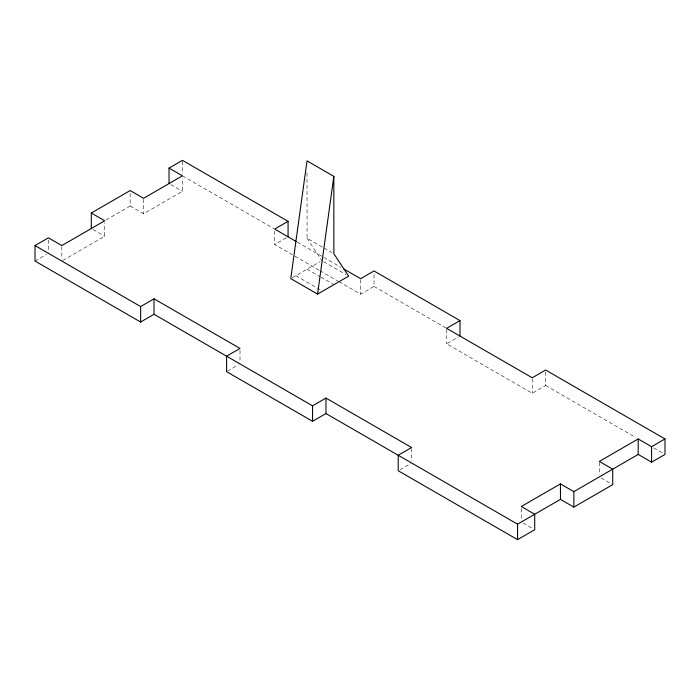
<?xml version="1.0" encoding="UTF-8"?>
<svg xmlns="http://www.w3.org/2000/svg" width="700" height="700" viewBox="0 0 700 700"><rect width="100%" height="100%" fill="white"/><g stroke="black" fill="none" stroke-linecap="round" stroke-linejoin="round"><path stroke-width="0.53" stroke-dasharray="3.5 2.62" d="M35.009 261.047L46.629 254.336M106.111 219.949L130.183 206.036L130.174 190.566M62.746 260.505L104.711 236.25L104.703 222.836M130.183 206.036L143.579 213.771L182.455 191.301L182.446 177.896M319.078 270.183L274.68 244.545L286.283 237.834M292.46 277.637L319.996 261.721M227.491 371.149L238.219 364.954M338.914 281.636L360.64 294.184L374.036 286.44L374.027 271.994M545.633 372.102L545.641 385.507L532.245 393.251L446.609 343.814L458.22 337.102M399.989 469.709L410.716 463.505M307.02 172.865L307.064 238.245L323.146 247.537M324.039 248.045L332.08 252.691M182.446 175.822L273.928 228.638M297.342 242.165L322.849 256.891M323.794 257.434L340.795 267.251M374.036 286.44L445.83 327.889M545.641 385.507L635.863 437.596M653.721 447.912L663.119 453.338M323.689 261.721L345.879 274.531M170.835 184.599L182.455 191.301M320.023 270.725L337.969 281.094M307.072 269.194L320.023 276.666M320.941 277.2L333.882 284.672M295.855 275.678L321.738 290.623M601.116 477.925L611.835 484.12M93.091 229.539L104.711 236.25M523.101 523.023L532.936 528.701M307.064 238.245L321.842 260.654M599.322 462.455L599.331 474.836M532.236 378.814L532.245 393.251M521.308 508.585L521.316 520.966M446.6 329.368L446.609 343.814M411.6 448.551L411.609 460.924M360.631 279.738L360.64 294.184M274.671 231.14L274.68 244.545M239.995 350.507L240.004 361.856M182.438 161.376L182.446 173.758M143.579 199.334L143.579 213.771M61.81 246.601L61.819 258.983M48.405 239.89L48.414 252.271"/><path stroke-width="1.05" d="M317.572 294.105L333.83 176.356L307.02 160.877L290.762 278.626L317.572 294.105L348.652 276.132L333.865 253.724L333.83 176.356M140.63 322.035L140.63 306.565L154.026 298.812L154.035 314.283L140.63 322.035L35.009 261.047L35 245.578L48.405 237.834L61.81 245.569L104.703 220.771L91.297 213.036L130.174 190.566L143.579 198.301L182.446 175.831L169.041 168.088L182.438 160.352L288.067 221.331L288.067 236.801M288.067 221.331L274.671 229.075L296.398 241.623M325.964 398.072L325.973 413.551L312.567 421.295L312.559 405.825L325.964 398.072L411.6 447.519L398.195 455.262L398.204 470.741L517.562 539.648L534.721 529.734L534.712 514.264L521.308 506.52L560.446 483.892L573.851 491.636L573.86 507.106L612.736 484.636L612.727 469.166L599.322 461.423L638.19 438.953L651.595 446.688L651.604 462.166L665 454.423L664.991 438.953L545.633 370.037L532.236 377.781L446.6 328.335L459.996 320.591L374.027 270.961L360.631 278.705L343.63 268.887M517.562 539.648L517.554 524.178L560.455 499.371L560.446 483.892M573.851 491.636L638.199 454.423L638.19 438.953M651.595 446.688L664.991 438.953M638.199 454.423L651.604 462.166M560.455 499.371L573.86 507.106M154.026 298.812L239.995 348.442L226.59 356.195L226.599 371.665L312.567 421.295M35 245.578L140.63 306.565M154.035 314.283L312.559 405.825M325.973 413.551L517.554 524.178M459.996 320.591L460.005 336.07M169.041 168.088L169.05 183.566M91.297 213.036L91.306 228.506"/></g></svg>
